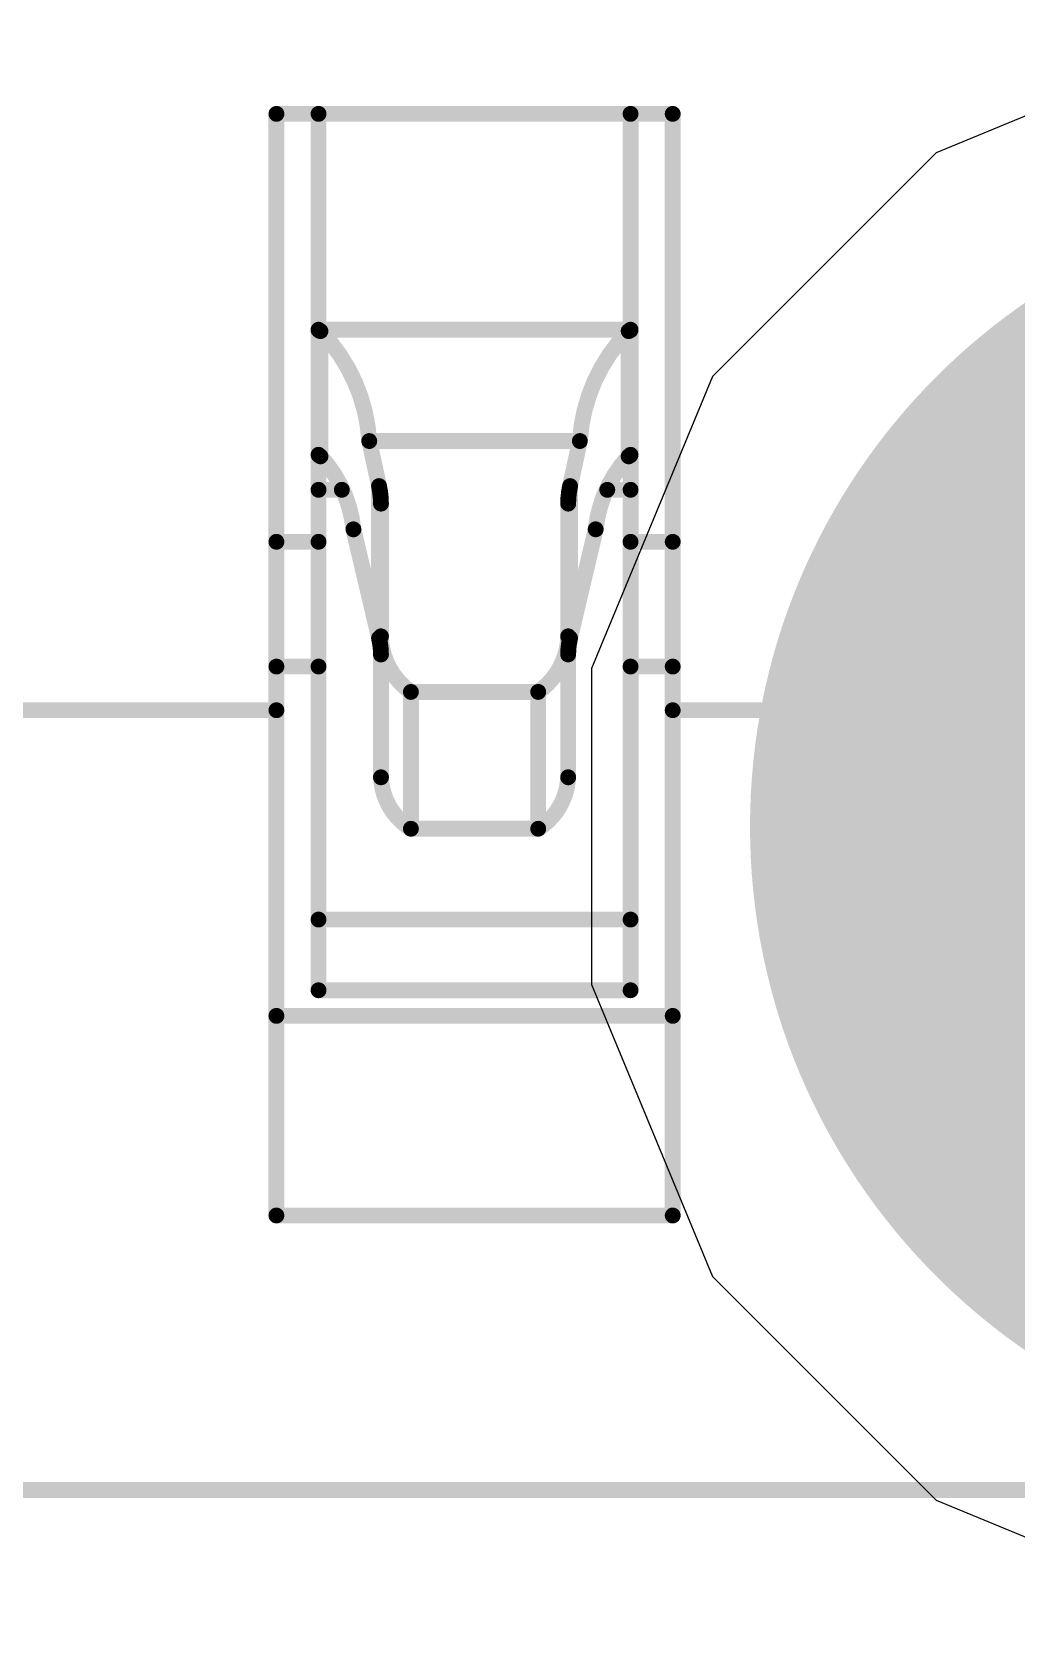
# Model space of a CAD drawing. Header units: inches. Extents: x -11 to 5433, y -4 to 5447.
# Drawn here: x 23.465 to 24.254, y 26.19 to 27.464 of the extents above; entities that cross this region are included whole.
import ezdxf

# ---------------------------------------------------------------- set-up
doc = ezdxf.new("R2010")
doc.units = ezdxf.units.IN
for name, color, linetype in [('Ground', 16, 'Continuous'), ('Mechanical 4', 56, 'Continuous'), ('Pad Holes', 156, 'Continuous'), ('Power', 76, 'Continuous'), ('Top Layer', 1, 'Continuous')]:
    doc.layers.add(name, color=color, linetype=linetype)

# ---------------------------------------------------------------- blocks, each defined once
blk = doc.blocks.new('QTH_030_01_L_D_A_K_TR_157')
at = {"layer": 'Pad Holes'}
h = blk.add_hatch(color=7, dxfattribs=at)
edge = h.paths.add_edge_path()
edge.add_arc((-9.2399993, 2.03000102), 0.50999898, 0, 360)

msp = doc.modelspace()

# ---------------------------------------------------------------- linework, layer by layer
at = {"layer": 'Ground'}
for p, q in [((24.4238907, 27.46374492), (24.18976874, 27.36676772)), ((24.18976874, 27.36676772), (24.01057682, 27.1875758)), ((24.01057682, 27.1875758), (23.91359962, 26.95345384)), ((23.91359962, 26.95345384), (23.91359962, 26.70003804)), ((23.91359962, 26.70003804), (24.01057682, 26.46591608)), ((24.01057682, 26.46591608), (24.18976874, 26.28672416)), ((24.18976874, 26.28672416), (24.4238907, 26.18974696))]:
    msp.add_line(p, q, dxfattribs=at)
at = {"layer": 'Mechanical 4'}
for points in [[(23.6611541, 27.39794622, 0.0127, 0.0127, 0), (23.9786541, 27.39794622, 0.0127, 0.0127, 0)], [(23.6611541, 26.5149457, 0.0127, 0.0127, 0), (23.6611541, 27.39794622, 0.0127, 0.0127, 0)], [(23.69490562, 26.69548128, 0.0127, 0.0127, 0), (23.69490562, 27.39794622, 0.0127, 0.0127, 0)], [(23.94490512, 26.69548128, 0.0127, 0.0127, 0), (23.94490512, 27.39794622, 0.0127, 0.0127, 0)], [(23.9786541, 26.5149457, 0.0127, 0.0127, 0), (23.9786541, 27.39794622, 0.0127, 0.0127, 0)], [(23.6949996, 27.224609, 0.0127, 0.0127, -0.03260548544877136), (23.69490308, 27.22474616, 0.0127, 0.0127, 0)], [(23.69490562, 27.22494682, 0.0127, 0.0127, 0), (23.94490512, 27.22494682, 0.0127, 0.0127, 0)], [(23.69507072, 27.22453788, 0.0127, 0.0127, -0.02828759416138675), (23.69500214, 27.224609, 0.0127, 0.0127, 0)], [(23.6951647, 27.22445914, 0.0127, 0.0127, -0.02675080188466017), (23.69507072, 27.22453788, 0.0127, 0.0127, 0)], [(23.69528916, 27.22437278, 0.0127, 0.0127, -0.02199381112985788), (23.6951647, 27.22445914, 0.0127, 0.0127, 0)], [(23.6954568, 27.22427626, 0.0127, 0.0127, -0.01668692768756229), (23.69528916, 27.22437278, 0.0127, 0.0127, 0)], [(23.69566, 27.22416958, 0.0127, 0.0127, -0.009375562021870768), (23.69545426, 27.22427626, 0.0127, 0.0127, 0)], [(23.69589876, 27.22405528, 0.0127, 0.0127, -0.005205298934444001), (23.69566, 27.22416704, 0.0127, 0.0127, 0)], [(23.69589876, 27.22405528, 0.0127, 0.0127, 0), (23.6961553, 27.2239359, 0.0127, 0.0127, 0)], [(23.6961553, 27.2239359, 0.0127, 0.0127, 0), (23.69642454, 27.22381652, 0.0127, 0.0127, 0)], [(23.69642454, 27.12343572, 0.0127, 0.0127, 0), (23.69642454, 27.22381652, 0.0127, 0.0127, 0)], [(23.69642454, 27.22381652, 0.0127, 0.0127, -0.1798941776662689), (23.73553292, 27.13571154, 0.0127, 0.0127, 0)], [(23.90427782, 27.13571154, 0.0127, 0.0127, -0.1798941776662689), (23.9433862, 27.22381652, 0.0127, 0.0127, 0)], [(23.9433862, 27.22381652, 0.0127, 0.0127, 0), (23.94389674, 27.22405274, 0.0127, 0.0127, 0)], [(23.9433862, 27.12343572, 0.0127, 0.0127, 0), (23.9433862, 27.22381652, 0.0127, 0.0127, 0)], [(23.94389674, 27.22405274, 0.0127, 0.0127, 0), (23.94413296, 27.2241645, 0.0127, 0.0127, 0)], [(23.94434378, 27.22427118, 0.0127, 0.0127, -0.007070259506481701), (23.94413296, 27.2241645, 0.0127, 0.0127, 0)], [(23.94451904, 27.22437024, 0.0127, 0.0127, -0.0122088184566651), (23.94434124, 27.22427118, 0.0127, 0.0127, 0)], [(23.94466128, 27.22446168, 0.0127, 0.0127, -0.02261982999678213), (23.94452158, 27.22437024, 0.0127, 0.0127, 0)], [(23.9447578, 27.22454042, 0.0127, 0.0127, -0.03188108957591879), (23.94465874, 27.22446168, 0.0127, 0.0127, 0)], [(23.94482384, 27.22461408, 0.0127, 0.0127, -0.03744577974793722), (23.9447578, 27.22454042, 0.0127, 0.0127, 0)], [(23.94486956, 27.22468012, 0.0127, 0.0127, -0.03268866424824297), (23.94482384, 27.22461154, 0.0127, 0.0127, 0)], [(23.94490258, 27.22474616, 0.0127, 0.0127, -0.01323434468920414), (23.94486702, 27.22468012, 0.0127, 0.0127, 0)], [(23.73553292, 27.13571154, 0.0127, 0.0127, 0), (23.90427782, 27.13571154, 0.0127, 0.0127, 0)], [(23.73553292, 27.13571154, 0.0127, 0.0127, 0), (23.7433866, 27.0996156, 0.0127, 0.0127, 0)], [(23.89642414, 27.0996156, 0.0127, 0.0127, 0), (23.90427782, 27.13571154, 0.0127, 0.0127, 0)], [(23.69500214, 27.1244949, 0.0127, 0.0127, -0.02859692933182904), (23.69490308, 27.12467778, 0.0127, 0.0127, 0)], [(23.6951647, 27.12429678, 0.0127, 0.0127, -0.05432141870540878), (23.69500468, 27.12449744, 0.0127, 0.0127, 0)], [(23.69528916, 27.1241774, 0.0127, 0.0127, -0.0233861513761565), (23.6951647, 27.12429424, 0.0127, 0.0127, 0)], [(23.69545426, 27.12405294, 0.0127, 0.0127, -0.01856230606927343), (23.69528916, 27.12417994, 0.0127, 0.0127, 0)], [(23.69566, 27.12390816, 0.0127, 0.0127, -0.01073692513795917), (23.69545426, 27.1240504, 0.0127, 0.0127, 0)], [(23.69589876, 27.12375576, 0.0127, 0.0127, -0.0060548310504461), (23.69566254, 27.12390816, 0.0127, 0.0127, 0)], [(23.69589876, 27.1237583, 0.0127, 0.0127, 0), (23.6961553, 27.12359828, 0.0127, 0.0127, 0)], [(23.6961553, 27.12359828, 0.0127, 0.0127, 0), (23.69642454, 27.12343572, 0.0127, 0.0127, 0)], [(23.69642454, 27.12343826, 0.0127, 0.0127, -0.1625908253546253), (23.72286594, 27.0649446, 0.0127, 0.0127, 0)], [(23.9169448, 27.0649446, 0.0127, 0.0127, -0.1625908253546254), (23.9433862, 27.12343826, 0.0127, 0.0127, 0)], [(23.9433862, 27.12343572, 0.0127, 0.0127, 0), (23.94389674, 27.12375322, 0.0127, 0.0127, 0)], [(23.94413296, 27.12390308, 0.0127, 0.0127, -0.004820614348455638), (23.94389674, 27.12375322, 0.0127, 0.0127, 0)], [(23.94434124, 27.12404532, 0.0127, 0.0127, -0.008119958819465058), (23.94413042, 27.12390308, 0.0127, 0.0127, 0)], [(23.94451904, 27.12418248, 0.0127, 0.0127, -0.01372913845785669), (23.94434124, 27.12404786, 0.0127, 0.0127, 0)], [(23.94465874, 27.12429932, 0.0127, 0.0127, -0.02446216597290749), (23.94452158, 27.12417994, 0.0127, 0.0127, 0)], [(23.9447578, 27.124406, 0.0127, 0.0127, -0.03231853512529577), (23.94465874, 27.12429932, 0.0127, 0.0127, 0)], [(23.94482384, 27.12450252, 0.0127, 0.0127, -0.03504147985712296), (23.9447578, 27.124406, 0.0127, 0.0127, 0)], [(23.94486956, 27.12459142, 0.0127, 0.0127, -0.02840446112260396), (23.94482384, 27.12450252, 0.0127, 0.0127, 0)], [(23.94490512, 27.12467524, 0.0127, 0.0127, -0.01102179287286942), (23.94486956, 27.12458888, 0.0127, 0.0127, 0)], [(23.69490562, 27.09661078, 0.0127, 0.0127, 0), (23.713567, 27.09661078, 0.0127, 0.0127, 0)], [(23.7433866, 26.9776575, 0.0127, 0.0127, 0), (23.7433866, 27.0996156, 0.0127, 0.0127, 0)], [(23.7433866, 27.0996156, 0.0127, 0.0127, -0.05365795323520316), (23.74490552, 27.085544, 0.0127, 0.0127, 0)], [(23.89490522, 27.085544, 0.0127, 0.0127, -0.05365795323432804), (23.89642414, 27.0996156, 0.0127, 0.0127, 0)], [(23.89642414, 26.9776575, 0.0127, 0.0127, 0), (23.89642414, 27.0996156, 0.0127, 0.0127, 0)], [(23.92624374, 27.09661078, 0.0127, 0.0127, 0), (23.94490512, 27.09661078, 0.0127, 0.0127, 0)], [(23.74490552, 26.86619468, 0.0127, 0.0127, 0), (23.74490552, 27.085544, 0.0127, 0.0127, 0)], [(23.89490522, 26.86619468, 0.0127, 0.0127, 0), (23.89490522, 27.085544, 0.0127, 0.0127, 0)], [(23.6611541, 27.05494462, 0.0127, 0.0127, 0), (23.69490562, 27.05494462, 0.0127, 0.0127, 0)], [(23.7228634, 27.06494714, 0.0127, 0.0127, 0), (23.7433866, 26.9776575, 0.0127, 0.0127, 0)], [(23.89642414, 26.9776575, 0.0127, 0.0127, 0), (23.9169448, 27.06494714, 0.0127, 0.0127, 0)], [(23.94490512, 27.05494462, 0.0127, 0.0127, 0), (23.9786541, 27.05494462, 0.0127, 0.0127, 0)], [(23.7433866, 26.9776575, 0.0127, 0.0127, -0.05786387190107989), (23.74490552, 26.96463492, 0.0127, 0.0127, 0)], [(23.7689136, 26.93460704, 0.0127, 0.0127, -0.2374801051860469), (23.74490552, 26.97917896, 0.0127, 0.0127, 0)], [(23.89490522, 26.97917896, 0.0127, 0.0127, -0.2374801051851252), (23.87089714, 26.93460704, 0.0127, 0.0127, 0)], [(23.89490522, 26.96463492, 0.0127, 0.0127, -0.05786387190151768), (23.89642414, 26.9776575, 0.0127, 0.0127, 0)], [(23.6611541, 26.95494482, 0.0127, 0.0127, 0), (23.69490562, 26.95494482, 0.0127, 0.0127, 0)], [(23.94490512, 26.95494482, 0.0127, 0.0127, 0), (23.9786541, 26.95494482, 0.0127, 0.0127, 0)], [(23.76891614, 26.93460704, 0.0127, 0.0127, 0), (23.8708946, 26.93460704, 0.0127, 0.0127, 0)], [(23.76891614, 26.82494508, 0.0127, 0.0127, 0), (23.76891614, 26.93460704, 0.0127, 0.0127, 0)], [(23.8708946, 26.82494508, 0.0127, 0.0127, 0), (23.8708946, 26.93460704, 0.0127, 0.0127, 0)], [(23.3436541, 26.91994615999999, 0.0127, 0.0127, 0), (23.6611541, 26.91994615999999, 0.0127, 0.0127, 0)], [(23.9786541, 26.91994615999999, 0.0127, 0.0127, 0), (24.2961541, 26.91994615999999, 0.0127, 0.0127, 0)], [(23.7689136, 26.82494762, 0.0127, 0.0127, -0.2473774779348601), (23.74490552, 26.86619722, 0.0127, 0.0127, 0)], [(23.89490522, 26.86619722, 0.0127, 0.0127, -0.2473774779348602), (23.87089714, 26.82494762, 0.0127, 0.0127, 0)], [(23.76891614, 26.82494508, 0.0127, 0.0127, 0), (23.8708946, 26.82494508, 0.0127, 0.0127, 0)], [(23.69490562, 26.75215376, 0.0127, 0.0127, 0), (23.94490512, 26.75215376, 0.0127, 0.0127, 0)], [(23.69490562, 26.69548128, 0.0127, 0.0127, 0), (23.94490512, 26.69548128, 0.0127, 0.0127, 0)], [(23.6611541, 26.67494538, 0.0127, 0.0127, 0), (23.9786541, 26.67494538, 0.0127, 0.0127, 0)], [(23.6611541, 26.5149457, 0.0127, 0.0127, 0), (23.9786541, 26.5149457, 0.0127, 0.0127, 0)], [(3.36240628, 26.29494614, 0.0127, 0.0127, 0), (27.13240446, 26.29494614, 0.0127, 0.0127, 0)]]:
    msp.add_lwpolyline(points, format="xyseb", dxfattribs=at)
for points in [[(23.6579791, 27.39794622, 0.00635, 0.00635, 1), (23.6643291, 27.39794622, 0.00635, 0.00635, 1)], [(23.6579791, 27.39794622, 0.00635, 0.00635, 1), (23.6643291, 27.39794622, 0.00635, 0.00635, 1)], [(23.69173062, 27.39794622, 0.00635, 0.00635, 1), (23.69808062, 27.39794622, 0.00635, 0.00635, 1)], [(23.94173012, 27.39794622, 0.00635, 0.00635, 1), (23.94808012, 27.39794622, 0.00635, 0.00635, 1)], [(23.9754791, 27.39794622, 0.00635, 0.00635, 1), (23.9818291, 27.39794622, 0.00635, 0.00635, 1)], [(23.9754791, 27.39794622, 0.00635, 0.00635, 1), (23.9818291, 27.39794622, 0.00635, 0.00635, 1)], [(23.69172808, 27.22474616, 0.00635, 0.00635, 1), (23.69807808, 27.22474616, 0.00635, 0.00635, 1)], [(23.69173062, 27.22494682, 0.00635, 0.00635, 1), (23.69808062, 27.22494682, 0.00635, 0.00635, 1)], [(23.6918246, 27.224609, 0.00635, 0.00635, 1), (23.6981746, 27.224609, 0.00635, 0.00635, 1)], [(23.69182714, 27.224609, 0.00635, 0.00635, 1), (23.69817714, 27.224609, 0.00635, 0.00635, 1)], [(23.69189572, 27.22453788, 0.00635, 0.00635, 1), (23.69824572, 27.22453788, 0.00635, 0.00635, 1)], [(23.69189572, 27.22453788, 0.00635, 0.00635, 1), (23.69824572, 27.22453788, 0.00635, 0.00635, 1)], [(23.6919897, 27.22445914, 0.00635, 0.00635, 1), (23.6983397, 27.22445914, 0.00635, 0.00635, 1)], [(23.6919897, 27.22445914, 0.00635, 0.00635, 1), (23.6983397, 27.22445914, 0.00635, 0.00635, 1)], [(23.69211416, 27.22437278, 0.00635, 0.00635, 1), (23.69846416, 27.22437278, 0.00635, 0.00635, 1)], [(23.69211416, 27.22437278, 0.00635, 0.00635, 1), (23.69846416, 27.22437278, 0.00635, 0.00635, 1)], [(23.69227926, 27.22427626, 0.00635, 0.00635, 1), (23.69862926, 27.22427626, 0.00635, 0.00635, 1)], [(23.6922818, 27.22427626, 0.00635, 0.00635, 1), (23.6986318, 27.22427626, 0.00635, 0.00635, 1)], [(23.692485, 27.22416958, 0.00635, 0.00635, 1), (23.698835, 27.22416958, 0.00635, 0.00635, 1)], [(23.692485, 27.22416704, 0.00635, 0.00635, 1), (23.698835, 27.22416704, 0.00635, 0.00635, 1)], [(23.69272376, 27.22405528, 0.00635, 0.00635, 1), (23.69907376, 27.22405528, 0.00635, 0.00635, 1)], [(23.69272376, 27.22405528, 0.00635, 0.00635, 1), (23.69907376, 27.22405528, 0.00635, 0.00635, 1)], [(23.6929803, 27.2239359, 0.00635, 0.00635, 1), (23.6993303, 27.2239359, 0.00635, 0.00635, 1)], [(23.6929803, 27.2239359, 0.00635, 0.00635, 1), (23.6993303, 27.2239359, 0.00635, 0.00635, 1)], [(23.69324954, 27.22381652, 0.00635, 0.00635, 1), (23.69959954, 27.22381652, 0.00635, 0.00635, 1)], [(23.69324954, 27.22381652, 0.00635, 0.00635, 1), (23.69959954, 27.22381652, 0.00635, 0.00635, 1)], [(23.69324954, 27.22381652, 0.00635, 0.00635, 1), (23.69959954, 27.22381652, 0.00635, 0.00635, 1)], [(23.9402112, 27.22381652, 0.00635, 0.00635, 1), (23.9465612, 27.22381652, 0.00635, 0.00635, 1)], [(23.9402112, 27.22381652, 0.00635, 0.00635, 1), (23.9465612, 27.22381652, 0.00635, 0.00635, 1)], [(23.9402112, 27.22381652, 0.00635, 0.00635, 1), (23.9465612, 27.22381652, 0.00635, 0.00635, 1)], [(23.94072174, 27.22405274, 0.00635, 0.00635, 1), (23.94707174, 27.22405274, 0.00635, 0.00635, 1)], [(23.94072174, 27.22405274, 0.00635, 0.00635, 1), (23.94707174, 27.22405274, 0.00635, 0.00635, 1)], [(23.94095796, 27.2241645, 0.00635, 0.00635, 1), (23.94730796, 27.2241645, 0.00635, 0.00635, 1)], [(23.94095796, 27.2241645, 0.00635, 0.00635, 1), (23.94730796, 27.2241645, 0.00635, 0.00635, 1)], [(23.94116624, 27.22427118, 0.00635, 0.00635, 1), (23.94751624, 27.22427118, 0.00635, 0.00635, 1)], [(23.94116878, 27.22427118, 0.00635, 0.00635, 1), (23.94751878, 27.22427118, 0.00635, 0.00635, 1)], [(23.94134404, 27.22437024, 0.00635, 0.00635, 1), (23.94769404, 27.22437024, 0.00635, 0.00635, 1)], [(23.94134658, 27.22437024, 0.00635, 0.00635, 1), (23.94769658, 27.22437024, 0.00635, 0.00635, 1)], [(23.94148374, 27.22446168, 0.00635, 0.00635, 1), (23.94783374, 27.22446168, 0.00635, 0.00635, 1)], [(23.94148628, 27.22446168, 0.00635, 0.00635, 1), (23.94783628, 27.22446168, 0.00635, 0.00635, 1)], [(23.9415828, 27.22454042, 0.00635, 0.00635, 1), (23.9479328, 27.22454042, 0.00635, 0.00635, 1)], [(23.9415828, 27.22454042, 0.00635, 0.00635, 1), (23.9479328, 27.22454042, 0.00635, 0.00635, 1)], [(23.94164884, 27.22461408, 0.00635, 0.00635, 1), (23.94799884, 27.22461408, 0.00635, 0.00635, 1)], [(23.94164884, 27.22461154, 0.00635, 0.00635, 1), (23.94799884, 27.22461154, 0.00635, 0.00635, 1)], [(23.94169202, 27.22468012, 0.00635, 0.00635, 1), (23.94804202, 27.22468012, 0.00635, 0.00635, 1)], [(23.94169456, 27.22468012, 0.00635, 0.00635, 1), (23.94804456, 27.22468012, 0.00635, 0.00635, 1)], [(23.94172758, 27.22474616, 0.00635, 0.00635, 1), (23.94807758, 27.22474616, 0.00635, 0.00635, 1)], [(23.94173012, 27.22494682, 0.00635, 0.00635, 1), (23.94808012, 27.22494682, 0.00635, 0.00635, 1)], [(23.73235792, 27.13571154, 0.00635, 0.00635, 1), (23.73870792, 27.13571154, 0.00635, 0.00635, 1)], [(23.73235792, 27.13571154, 0.00635, 0.00635, 1), (23.73870792, 27.13571154, 0.00635, 0.00635, 1)], [(23.73235792, 27.13571154, 0.00635, 0.00635, 1), (23.73870792, 27.13571154, 0.00635, 0.00635, 1)], [(23.90110282, 27.13571154, 0.00635, 0.00635, 1), (23.90745282, 27.13571154, 0.00635, 0.00635, 1)], [(23.90110282, 27.13571154, 0.00635, 0.00635, 1), (23.90745282, 27.13571154, 0.00635, 0.00635, 1)], [(23.90110282, 27.13571154, 0.00635, 0.00635, 1), (23.90745282, 27.13571154, 0.00635, 0.00635, 1)], [(23.69172808, 27.12467778, 0.00635, 0.00635, 1), (23.69807808, 27.12467778, 0.00635, 0.00635, 1)], [(23.69182714, 27.1244949, 0.00635, 0.00635, 1), (23.69817714, 27.1244949, 0.00635, 0.00635, 1)], [(23.69182968, 27.12449744, 0.00635, 0.00635, 1), (23.69817968, 27.12449744, 0.00635, 0.00635, 1)], [(23.6919897, 27.12429678, 0.00635, 0.00635, 1), (23.6983397, 27.12429678, 0.00635, 0.00635, 1)], [(23.6919897, 27.12429424, 0.00635, 0.00635, 1), (23.6983397, 27.12429424, 0.00635, 0.00635, 1)], [(23.69211416, 27.12417994, 0.00635, 0.00635, 1), (23.69846416, 27.12417994, 0.00635, 0.00635, 1)], [(23.69211416, 27.1241774, 0.00635, 0.00635, 1), (23.69846416, 27.1241774, 0.00635, 0.00635, 1)], [(23.69227926, 27.12405294, 0.00635, 0.00635, 1), (23.69862926, 27.12405294, 0.00635, 0.00635, 1)], [(23.69227926, 27.1240504, 0.00635, 0.00635, 1), (23.69862926, 27.1240504, 0.00635, 0.00635, 1)], [(23.692485, 27.12390816, 0.00635, 0.00635, 1), (23.698835, 27.12390816, 0.00635, 0.00635, 1)], [(23.69248754, 27.12390816, 0.00635, 0.00635, 1), (23.69883754, 27.12390816, 0.00635, 0.00635, 1)], [(23.69272376, 27.1237583, 0.00635, 0.00635, 1), (23.69907376, 27.1237583, 0.00635, 0.00635, 1)], [(23.69272376, 27.12375576, 0.00635, 0.00635, 1), (23.69907376, 27.12375576, 0.00635, 0.00635, 1)], [(23.6929803, 27.12359828, 0.00635, 0.00635, 1), (23.6993303, 27.12359828, 0.00635, 0.00635, 1)], [(23.6929803, 27.12359828, 0.00635, 0.00635, 1), (23.6993303, 27.12359828, 0.00635, 0.00635, 1)], [(23.69324954, 27.12343826, 0.00635, 0.00635, 1), (23.69959954, 27.12343826, 0.00635, 0.00635, 1)], [(23.69324954, 27.12343572, 0.00635, 0.00635, 1), (23.69959954, 27.12343572, 0.00635, 0.00635, 1)], [(23.69324954, 27.12343572, 0.00635, 0.00635, 1), (23.69959954, 27.12343572, 0.00635, 0.00635, 1)], [(23.9402112, 27.12343826, 0.00635, 0.00635, 1), (23.9465612, 27.12343826, 0.00635, 0.00635, 1)], [(23.9402112, 27.12343572, 0.00635, 0.00635, 1), (23.9465612, 27.12343572, 0.00635, 0.00635, 1)], [(23.9402112, 27.12343572, 0.00635, 0.00635, 1), (23.9465612, 27.12343572, 0.00635, 0.00635, 1)], [(23.94072174, 27.12375322, 0.00635, 0.00635, 1), (23.94707174, 27.12375322, 0.00635, 0.00635, 1)], [(23.94072174, 27.12375322, 0.00635, 0.00635, 1), (23.94707174, 27.12375322, 0.00635, 0.00635, 1)], [(23.94095542, 27.12390308, 0.00635, 0.00635, 1), (23.94730542, 27.12390308, 0.00635, 0.00635, 1)], [(23.94095796, 27.12390308, 0.00635, 0.00635, 1), (23.94730796, 27.12390308, 0.00635, 0.00635, 1)], [(23.94116624, 27.12404786, 0.00635, 0.00635, 1), (23.94751624, 27.12404786, 0.00635, 0.00635, 1)], [(23.94116624, 27.12404532, 0.00635, 0.00635, 1), (23.94751624, 27.12404532, 0.00635, 0.00635, 1)], [(23.94134404, 27.12418248, 0.00635, 0.00635, 1), (23.94769404, 27.12418248, 0.00635, 0.00635, 1)], [(23.94134658, 27.12417994, 0.00635, 0.00635, 1), (23.94769658, 27.12417994, 0.00635, 0.00635, 1)], [(23.94148374, 27.12429932, 0.00635, 0.00635, 1), (23.94783374, 27.12429932, 0.00635, 0.00635, 1)], [(23.94148374, 27.12429932, 0.00635, 0.00635, 1), (23.94783374, 27.12429932, 0.00635, 0.00635, 1)], [(23.9415828, 27.124406, 0.00635, 0.00635, 1), (23.9479328, 27.124406, 0.00635, 0.00635, 1)], [(23.9415828, 27.124406, 0.00635, 0.00635, 1), (23.9479328, 27.124406, 0.00635, 0.00635, 1)], [(23.94164884, 27.12450252, 0.00635, 0.00635, 1), (23.94799884, 27.12450252, 0.00635, 0.00635, 1)], [(23.94164884, 27.12450252, 0.00635, 0.00635, 1), (23.94799884, 27.12450252, 0.00635, 0.00635, 1)], [(23.94169456, 27.12459142, 0.00635, 0.00635, 1), (23.94804456, 27.12459142, 0.00635, 0.00635, 1)], [(23.94169456, 27.12458888, 0.00635, 0.00635, 1), (23.94804456, 27.12458888, 0.00635, 0.00635, 1)], [(23.94173012, 27.12467524, 0.00635, 0.00635, 1), (23.94808012, 27.12467524, 0.00635, 0.00635, 1)], [(23.69173062, 27.09661078, 0.00635, 0.00635, 1), (23.69808062, 27.09661078, 0.00635, 0.00635, 1)], [(23.710392, 27.09661078, 0.00635, 0.00635, 1), (23.716742, 27.09661078, 0.00635, 0.00635, 1)], [(23.7402116, 27.0996156, 0.00635, 0.00635, 1), (23.7465616, 27.0996156, 0.00635, 0.00635, 1)], [(23.7402116, 27.0996156, 0.00635, 0.00635, 1), (23.7465616, 27.0996156, 0.00635, 0.00635, 1)], [(23.7402116, 27.0996156, 0.00635, 0.00635, 1), (23.7465616, 27.0996156, 0.00635, 0.00635, 1)], [(23.89324914, 27.0996156, 0.00635, 0.00635, 1), (23.89959914, 27.0996156, 0.00635, 0.00635, 1)], [(23.89324914, 27.0996156, 0.00635, 0.00635, 1), (23.89959914, 27.0996156, 0.00635, 0.00635, 1)], [(23.89324914, 27.0996156, 0.00635, 0.00635, 1), (23.89959914, 27.0996156, 0.00635, 0.00635, 1)], [(23.92306874, 27.09661078, 0.00635, 0.00635, 1), (23.92941874, 27.09661078, 0.00635, 0.00635, 1)], [(23.94173012, 27.09661078, 0.00635, 0.00635, 1), (23.94808012, 27.09661078, 0.00635, 0.00635, 1)], [(23.74173052, 27.085544, 0.00635, 0.00635, 1), (23.74808052, 27.085544, 0.00635, 0.00635, 1)], [(23.74173052, 27.085544, 0.00635, 0.00635, 1), (23.74808052, 27.085544, 0.00635, 0.00635, 1)], [(23.89173022, 27.085544, 0.00635, 0.00635, 1), (23.89808022, 27.085544, 0.00635, 0.00635, 1)], [(23.89173022, 27.085544, 0.00635, 0.00635, 1), (23.89808022, 27.085544, 0.00635, 0.00635, 1)], [(23.6579791, 27.05494462, 0.00635, 0.00635, 1), (23.6643291, 27.05494462, 0.00635, 0.00635, 1)], [(23.69173062, 27.05494462, 0.00635, 0.00635, 1), (23.69808062, 27.05494462, 0.00635, 0.00635, 1)], [(23.7196884, 27.06494714, 0.00635, 0.00635, 1), (23.7260384, 27.06494714, 0.00635, 0.00635, 1)], [(23.71969094, 27.0649446, 0.00635, 0.00635, 1), (23.72604094, 27.0649446, 0.00635, 0.00635, 1)], [(23.9137698, 27.06494714, 0.00635, 0.00635, 1), (23.9201198, 27.06494714, 0.00635, 0.00635, 1)], [(23.9137698, 27.0649446, 0.00635, 0.00635, 1), (23.9201198, 27.0649446, 0.00635, 0.00635, 1)], [(23.94173012, 27.05494462, 0.00635, 0.00635, 1), (23.94808012, 27.05494462, 0.00635, 0.00635, 1)], [(23.9754791, 27.05494462, 0.00635, 0.00635, 1), (23.9818291, 27.05494462, 0.00635, 0.00635, 1)], [(23.7402116, 26.9776575, 0.00635, 0.00635, 1), (23.7465616, 26.9776575, 0.00635, 0.00635, 1)], [(23.7402116, 26.9776575, 0.00635, 0.00635, 1), (23.7465616, 26.9776575, 0.00635, 0.00635, 1)], [(23.7402116, 26.9776575, 0.00635, 0.00635, 1), (23.7465616, 26.9776575, 0.00635, 0.00635, 1)], [(23.74173052, 26.97917896, 0.00635, 0.00635, 1), (23.74808052, 26.97917896, 0.00635, 0.00635, 1)], [(23.89173022, 26.97917896, 0.00635, 0.00635, 1), (23.89808022, 26.97917896, 0.00635, 0.00635, 1)], [(23.89324914, 26.9776575, 0.00635, 0.00635, 1), (23.89959914, 26.9776575, 0.00635, 0.00635, 1)], [(23.89324914, 26.9776575, 0.00635, 0.00635, 1), (23.89959914, 26.9776575, 0.00635, 0.00635, 1)], [(23.89324914, 26.9776575, 0.00635, 0.00635, 1), (23.89959914, 26.9776575, 0.00635, 0.00635, 1)], [(23.74173052, 26.96463492, 0.00635, 0.00635, 1), (23.74808052, 26.96463492, 0.00635, 0.00635, 1)], [(23.89173022, 26.96463492, 0.00635, 0.00635, 1), (23.89808022, 26.96463492, 0.00635, 0.00635, 1)], [(23.6579791, 26.95494482, 0.00635, 0.00635, 1), (23.6643291, 26.95494482, 0.00635, 0.00635, 1)], [(23.69173062, 26.95494482, 0.00635, 0.00635, 1), (23.69808062, 26.95494482, 0.00635, 0.00635, 1)], [(23.94173012, 26.95494482, 0.00635, 0.00635, 1), (23.94808012, 26.95494482, 0.00635, 0.00635, 1)], [(23.9754791, 26.95494482, 0.00635, 0.00635, 1), (23.9818291, 26.95494482, 0.00635, 0.00635, 1)], [(23.7657386, 26.93460704, 0.00635, 0.00635, 1), (23.7720886, 26.93460704, 0.00635, 0.00635, 1)], [(23.76574114, 26.93460704, 0.00635, 0.00635, 1), (23.77209114, 26.93460704, 0.00635, 0.00635, 1)], [(23.76574114, 26.93460704, 0.00635, 0.00635, 1), (23.77209114, 26.93460704, 0.00635, 0.00635, 1)], [(23.8677196, 26.93460704, 0.00635, 0.00635, 1), (23.8740696, 26.93460704, 0.00635, 0.00635, 1)], [(23.8677196, 26.93460704, 0.00635, 0.00635, 1), (23.8740696, 26.93460704, 0.00635, 0.00635, 1)], [(23.86772214, 26.93460704, 0.00635, 0.00635, 1), (23.87407214, 26.93460704, 0.00635, 0.00635, 1)], [(23.6579791, 26.91994615999999, 0.00635, 0.00635, 1), (23.6643291, 26.91994615999999, 0.00635, 0.00635, 1)], [(23.9754791, 26.91994615999999, 0.00635, 0.00635, 1), (23.9818291, 26.91994615999999, 0.00635, 0.00635, 1)], [(23.74173052, 26.86619722, 0.00635, 0.00635, 1), (23.74808052, 26.86619722, 0.00635, 0.00635, 1)], [(23.74173052, 26.86619468, 0.00635, 0.00635, 1), (23.74808052, 26.86619468, 0.00635, 0.00635, 1)], [(23.89173022, 26.86619722, 0.00635, 0.00635, 1), (23.89808022, 26.86619722, 0.00635, 0.00635, 1)], [(23.89173022, 26.86619468, 0.00635, 0.00635, 1), (23.89808022, 26.86619468, 0.00635, 0.00635, 1)], [(23.7657386, 26.82494762, 0.00635, 0.00635, 1), (23.7720886, 26.82494762, 0.00635, 0.00635, 1)], [(23.76574114, 26.82494508, 0.00635, 0.00635, 1), (23.77209114, 26.82494508, 0.00635, 0.00635, 1)], [(23.76574114, 26.82494508, 0.00635, 0.00635, 1), (23.77209114, 26.82494508, 0.00635, 0.00635, 1)], [(23.8677196, 26.82494508, 0.00635, 0.00635, 1), (23.8740696, 26.82494508, 0.00635, 0.00635, 1)], [(23.8677196, 26.82494508, 0.00635, 0.00635, 1), (23.8740696, 26.82494508, 0.00635, 0.00635, 1)], [(23.86772214, 26.82494762, 0.00635, 0.00635, 1), (23.87407214, 26.82494762, 0.00635, 0.00635, 1)], [(23.69173062, 26.75215376, 0.00635, 0.00635, 1), (23.69808062, 26.75215376, 0.00635, 0.00635, 1)], [(23.94173012, 26.75215376, 0.00635, 0.00635, 1), (23.94808012, 26.75215376, 0.00635, 0.00635, 1)], [(23.69173062, 26.69548128, 0.00635, 0.00635, 1), (23.69808062, 26.69548128, 0.00635, 0.00635, 1)], [(23.69173062, 26.69548128, 0.00635, 0.00635, 1), (23.69808062, 26.69548128, 0.00635, 0.00635, 1)], [(23.94173012, 26.69548128, 0.00635, 0.00635, 1), (23.94808012, 26.69548128, 0.00635, 0.00635, 1)], [(23.94173012, 26.69548128, 0.00635, 0.00635, 1), (23.94808012, 26.69548128, 0.00635, 0.00635, 1)], [(23.6579791, 26.67494538, 0.00635, 0.00635, 1), (23.6643291, 26.67494538, 0.00635, 0.00635, 1)], [(23.9754791, 26.67494538, 0.00635, 0.00635, 1), (23.9818291, 26.67494538, 0.00635, 0.00635, 1)], [(23.6579791, 26.5149457, 0.00635, 0.00635, 1), (23.6643291, 26.5149457, 0.00635, 0.00635, 1)], [(23.6579791, 26.5149457, 0.00635, 0.00635, 1), (23.6643291, 26.5149457, 0.00635, 0.00635, 1)], [(23.9754791, 26.5149457, 0.00635, 0.00635, 1), (23.9818291, 26.5149457, 0.00635, 0.00635, 1)], [(23.9754791, 26.5149457, 0.00635, 0.00635, 1), (23.9818291, 26.5149457, 0.00635, 0.00635, 1)]]:
    msp.add_lwpolyline(points, format="xyseb", close=True, dxfattribs=at)
at = {"layer": 'Power'}
for p, q in [((24.4238907, 27.46374492), (24.18976874, 27.36676772)), ((24.18976874, 27.36676772), (24.01057682, 27.1875758)), ((24.01057682, 27.1875758), (23.91359962, 26.95345384)), ((23.91359962, 26.95345384), (23.91359962, 26.70003804)), ((23.91359962, 26.70003804), (24.01057682, 26.46591608)), ((24.01057682, 26.46591608), (24.18976874, 26.28672416)), ((24.18976874, 26.28672416), (24.4238907, 26.18974696))]:
    msp.add_line(p, q, dxfattribs=at)
at = {"layer": 'Top Layer'}
for p, q in [((24.32635978, 27.42334622), (24.18976874, 27.36676772)), ((24.18976874, 27.36676772), (24.01057682, 27.1875758)), ((24.01057682, 27.1875758), (23.91359962, 26.95345384)), ((23.91359962, 26.95345384), (23.91359962, 26.70003804)), ((23.91359962, 26.70003804), (24.01057682, 26.46591608)), ((24.01057682, 26.46591608), (24.18976874, 26.28672416)), ((24.18976874, 26.28672416), (24.4238907, 26.18974696))]:
    msp.add_line(p, q, dxfattribs=at)

# ---------------------------------------------------------------- block references
at = {"rotation": 180}
msp.add_blockref('QTH_030_01_L_D_A_K_TR_157', (15.3105993, 28.85674696), dxfattribs=at)

doc.saveas('drawing.dxf')
